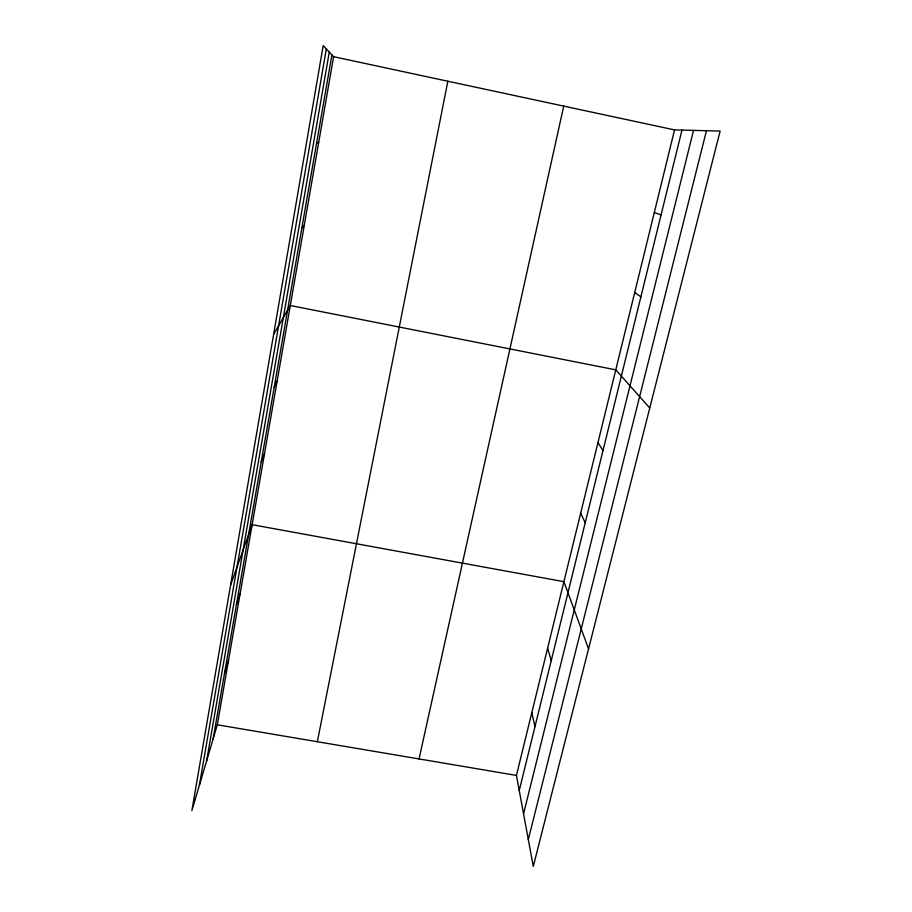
<?xml version="1.0" encoding="UTF-8"?>
<svg xmlns="http://www.w3.org/2000/svg" width="912" height="912" viewBox="0 0 912 912"><rect width="100%" height="100%" fill="white"/><g stroke="black" fill="none" stroke-linecap="round" stroke-linejoin="round"><path stroke-width="1.37" d="M199.397 785.232L326.325 48.94M206.602 760.95L329.289 52.087M213.1 739.016L331.922 54.891M217.307 724.801L333.61 56.704L323.19 45.6L191.873 810.643L217.307 724.801L516.443 775.417L533.281 866.4L720.127 131.066L674.538 129.903L333.61 56.704M317.342 741.73L447.849 81.225M419.041 758.944L563.741 106.111M516.443 775.417L674.538 129.903M519.236 790.522L681.971 130.097M523.545 813.789L693.53 130.393M528.31 839.519L706.458 130.724M224.569 672.942L228.581 660.06M236.402 604.838L240.187 593.393M230.611 585.002L252.145 524.696L563.901 581.674L588.548 648.911M261.174 462.19L264.469 453.88M274.159 387.44L277.18 380.851M273.611 334.442L290.301 305.509L615.771 369.85L649.754 408.006M301.849 228.034L304.255 225.332M316.624 142.967L318.687 142.443M654.303 212.53L661.075 214.89M634.718 292.478L640.885 296.845M597.953 442.616L603.003 450.596M580.67 513.194L585.208 522.781M547.61 648.147L551.236 660.664M531.81 712.705L535.002 726.556"/></g></svg>
